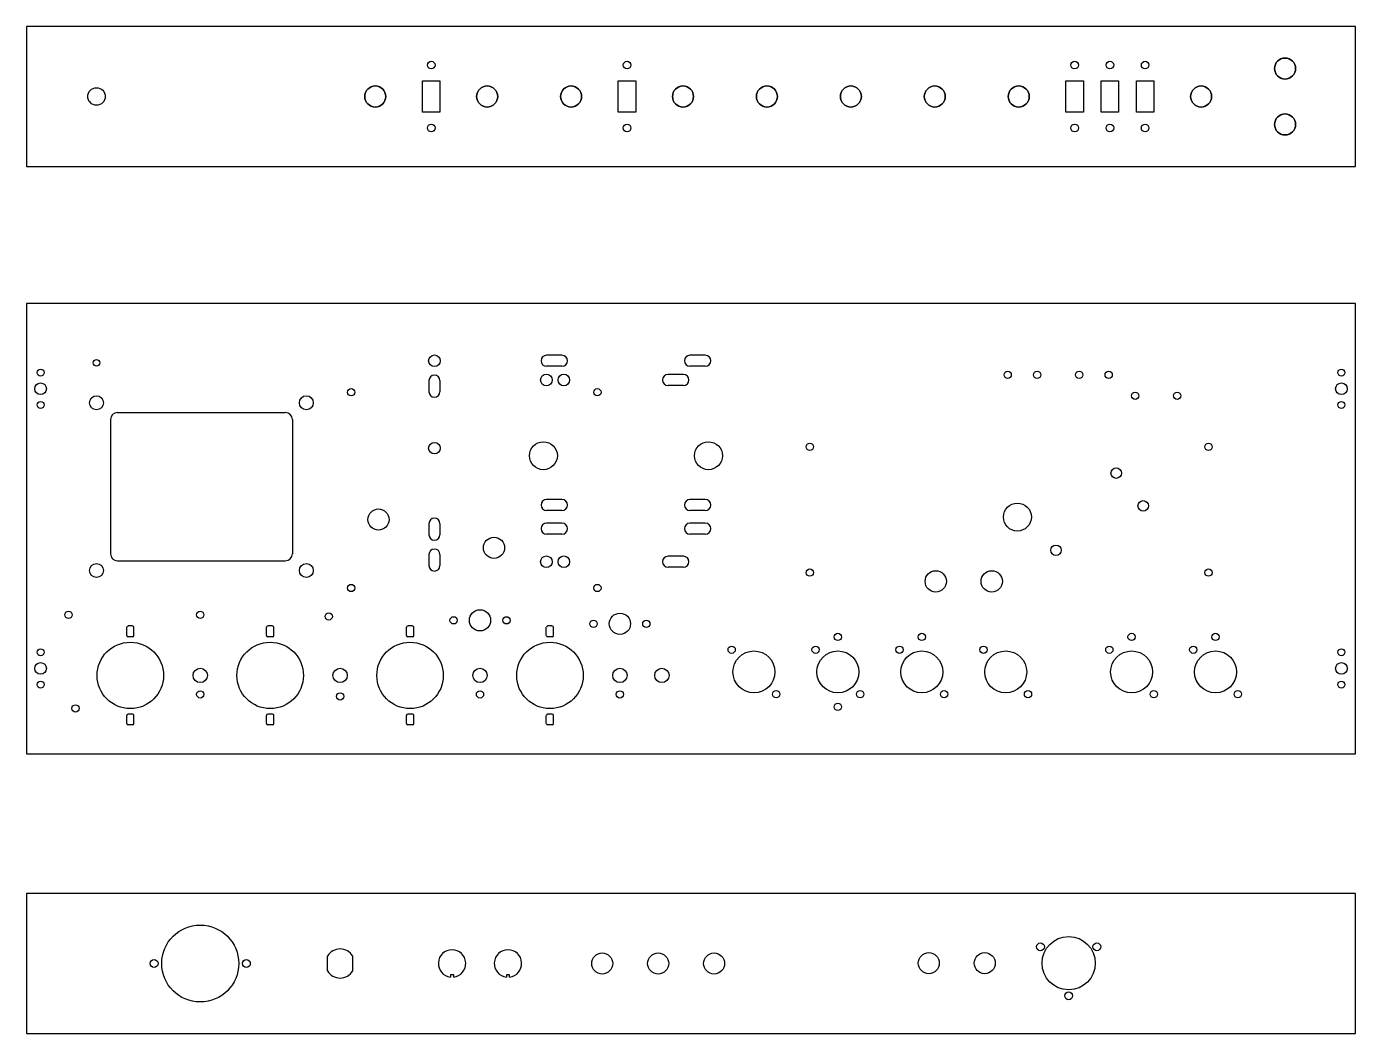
# Model space of a CAD drawing. Header units: inches. Extents: x 0 to 23.8, y 0 to 18.
import ezdxf

# ---------------------------------------------------------------- set-up
doc = ezdxf.new("R2010")
doc.units = ezdxf.units.IN
doc.header["$MEASUREMENT"] = 0

# ---------------------------------------------------------------- blocks, each defined once
blk = doc.blocks.new('switch')
blk.add_lwpolyline([(10.32, -5.481), (10.32, -6.043), (10.007, -6.043), (10.007, -5.481)], close=True)
for centre in [(10.164, -5.2), (10.164, -6.325)]:
    blk.add_circle(centre, 0.068)

msp = doc.modelspace()

# ---------------------------------------------------------------- linework, layer by layer
for p, q in [((9.569, 12.123), (9.293, 12.123)), ((12.131, 12.123), (11.856, 12.123)), ((9.569, 11.927), (9.293, 11.927)), ((12.131, 11.927), (11.856, 11.927)), ((7.191, 11.67), (7.191, 11.473)), ((7.388, 11.67), (7.388, 11.473)), ((11.74, 11.78), (11.464, 11.78)), ((11.74, 11.583), (11.464, 11.583)), ((1.5, 10.974), (1.5, 8.576)), ((1.626, 11.1), (4.624, 11.1)), ((4.75, 10.974), (4.75, 8.576)), ((9.569, 9.545), (9.293, 9.545)), ((12.131, 9.545), (11.856, 9.545)), ((9.569, 9.348), (9.293, 9.348)), ((12.131, 9.348), (11.856, 9.348)), ((7.191, 9.112), (7.191, 8.916)), ((7.388, 9.112), (7.388, 8.916)), ((9.569, 9.123), (9.293, 9.123)), ((12.131, 9.123), (11.856, 9.123)), ((9.569, 8.927), (9.293, 8.927)), ((12.131, 8.927), (11.856, 8.927)), ((7.191, 8.561), (7.191, 8.364)), ((7.388, 8.561), (7.388, 8.364)), ((1.626, 8.45), (4.624, 8.45)), ((11.74, 8.53), (11.464, 8.53)), ((11.74, 8.333), (11.464, 8.333)), ((1.789, 7.114), (1.789, 7.26)), ((1.896, 7.284), (1.813, 7.284)), ((1.919, 7.114), (1.919, 7.26)), ((4.289, 7.114), (4.289, 7.26)), ((4.396, 7.284), (4.313, 7.284)), ((4.419, 7.114), (4.419, 7.26)), ((6.789, 7.114), (6.789, 7.26)), ((6.896, 7.284), (6.813, 7.284)), ((6.919, 7.114), (6.919, 7.26)), ((9.289, 7.114), (9.289, 7.26)), ((9.396, 7.284), (9.313, 7.284)), ((9.419, 7.114), (9.419, 7.26)), ((1.896, 7.091), (1.813, 7.091)), ((4.396, 7.091), (4.313, 7.091)), ((6.896, 7.091), (6.813, 7.091)), ((9.396, 7.091), (9.313, 7.091)), ((1.896, 5.709), (1.813, 5.709)), ((4.396, 5.709), (4.313, 5.709)), ((6.896, 5.709), (6.813, 5.709)), ((9.396, 5.709), (9.313, 5.709)), ((1.789, 5.54), (1.789, 5.686)), ((1.896, 5.516), (1.813, 5.516)), ((1.919, 5.54), (1.919, 5.686)), ((4.289, 5.54), (4.289, 5.686)), ((4.396, 5.516), (4.313, 5.516)), ((4.419, 5.54), (4.419, 5.686)), ((6.789, 5.54), (6.789, 5.686)), ((6.896, 5.516), (6.813, 5.516)), ((6.919, 5.54), (6.919, 5.686)), ((9.289, 5.54), (9.289, 5.686)), ((9.396, 5.516), (9.313, 5.516)), ((9.419, 5.54), (9.419, 5.686)), ((5.379, 1.12), (5.379, 1.38)), ((5.829, 1.12), (5.829, 1.38)), ((7.634, 1.047), (7.575, 1.047)), ((7.575, 1.047), (7.575, 1.007)), ((7.634, 1.007), (7.634, 1.047)), ((8.634, 1.047), (8.575, 1.047)), ((8.575, 1.047), (8.575, 1.007)), ((8.634, 1.007), (8.634, 1.047))]:
    msp.add_line(p, q)
for points in [[(23.75, 18), (0, 18), (0, 15.5), (23.75, 15.5)], [(0, 5), (23.75, 5), (23.75, 13.05), (0, 13.05)], [(0, 0), (23.75, 0), (23.75, 2.5), (0, 2.5)]]:
    msp.add_lwpolyline(points, close=True)
at = {"extrusion": (2e-16, 0, -1)}
for centre in [(-22.492, 17.25), (-6.232, 16.75), (-8.232, 16.75), (-9.732, 16.75), (-11.732, 16.75), (-13.232, 16.75), (-14.732, 16.75), (-16.232, 16.75), (-17.732, 16.75), (-20.992, 16.75), (-22.492, 16.25)]:
    msp.add_circle(centre, 0.188, dxfattribs=at)
for centre, radius in [((22.492, 17.25), 0.188), ((1.25, 16.75), 0.156), ((6.232, 16.75), 0.188), ((8.232, 16.75), 0.188), ((9.732, 16.75), 0.188), ((11.732, 16.75), 0.188), ((13.232, 16.75), 0.188), ((14.732, 16.75), 0.188), ((16.232, 16.75), 0.188), ((17.732, 16.75), 0.188), ((20.992, 16.75), 0.188), ((22.492, 16.25), 0.188), ((7.29, 12.025), 0.104), ((0.25, 11.814), 0.0625), ((1.25, 11.989), 0.0591), ((23.5, 11.814), 0.0625), ((9.29, 11.682), 0.104), ((9.602, 11.682), 0.104), ((17.535, 11.775), 0.065), ((18.063, 11.775), 0.065), ((18.813, 11.775), 0.065), ((19.34, 11.775), 0.065), ((0.25, 11.525), 0.105), ((5.802, 11.462), 0.065), ((10.202, 11.462), 0.065), ((19.813, 11.4), 0.065), ((20.563, 11.4), 0.065), ((23.5, 11.525), 0.105), ((0.25, 11.236), 0.0625), ((1.25, 11.275), 0.125), ((5, 11.275), 0.125), ((23.5, 11.236), 0.0625), ((7.29, 10.463), 0.104), ((9.237, 10.328), 0.25), ((12.187, 10.328), 0.25), ((14, 10.487), 0.065), ((21.125, 10.487), 0.065), ((19.475, 10.017), 0.0938), ((19.957, 9.432), 0.0938), ((6.29, 9.187), 0.189), ((17.709, 9.231), 0.25), ((8.354, 8.682), 0.189), ((18.398, 8.638), 0.0938), ((1.25, 8.275), 0.125), ((5, 8.275), 0.125), ((9.29, 8.432), 0.104), ((9.602, 8.432), 0.104), ((14, 8.238), 0.065), ((16.25, 8.081), 0.19), ((17.25, 8.081), 0.19), ((21.125, 8.238), 0.065), ((5.802, 7.963), 0.065), ((10.202, 7.963), 0.065), ((0.75, 7.484), 0.065), ((3.104, 7.484), 0.065), ((5.4, 7.455), 0.065), ((7.632, 7.385), 0.065), ((8.104, 7.385), 0.19), ((8.577, 7.385), 0.065), ((10.132, 7.323), 0.065), ((10.604, 7.323), 0.19), ((11.077, 7.323), 0.065), ((14.5, 7.088), 0.065), ((16, 7.088), 0.065), ((19.75, 7.088), 0.065), ((21.25, 7.088), 0.065), ((1.854, 6.4), 0.594), ((4.354, 6.4), 0.594), ((6.854, 6.4), 0.594), ((9.354, 6.4), 0.594), ((12.602, 6.86), 0.065), ((14.102, 6.86), 0.065), ((15.602, 6.86), 0.065), ((17.102, 6.86), 0.065), ((19.352, 6.86), 0.065), ((20.852, 6.86), 0.065), ((0.25, 6.814), 0.0625), ((13, 6.463), 0.375), ((14.5, 6.463), 0.375), ((16, 6.463), 0.375), ((17.5, 6.463), 0.375), ((19.75, 6.463), 0.375), ((21.25, 6.463), 0.375), ((23.5, 6.814), 0.0625), ((0.25, 6.525), 0.105), ((3.104, 6.4), 0.128), ((5.604, 6.4), 0.128), ((8.104, 6.4), 0.128), ((10.604, 6.4), 0.128), ((11.354, 6.4), 0.128), ((23.5, 6.525), 0.105), ((0.25, 6.236), 0.0625), ((23.5, 6.236), 0.0625), ((3.104, 6.061), 0.065), ((5.604, 6.025), 0.065), ((8.104, 6.061), 0.065), ((10.604, 6.061), 0.065), ((13.398, 6.065), 0.065), ((14.898, 6.065), 0.065), ((16.398, 6.065), 0.065), ((17.898, 6.065), 0.065), ((20.148, 6.065), 0.065), ((21.648, 6.065), 0.065), ((0.875, 5.811), 0.065), ((14.5, 5.838), 0.065), ((3.104, 1.25), 0.688), ((18.625, 1.256), 0.476), ((10.288, 1.25), 0.188), ((11.288, 1.25), 0.188), ((12.288, 1.25), 0.188), ((16.125, 1.256), 0.188), ((17.125, 1.256), 0.188), ((18.121, 1.549), 0.07), ((19.129, 1.549), 0.07), ((2.279, 1.25), 0.07), ((3.929, 1.25), 0.07), ((18.625, 0.673), 0.07)]:
    msp.add_circle(centre, radius)
for centre, radius, start, end in [((9.293, 12.025), 0.0984, 90, 270), ((9.569, 12.025), 0.0984, 270, 90), ((11.856, 12.025), 0.0984, 90, 270), ((12.131, 12.025), 0.0984, 270, 90), ((7.29, 11.67), 0.0984, 0, 180), ((11.464, 11.682), 0.0984, 90, 270), ((11.74, 11.682), 0.0984, 270, 90), ((7.29, 11.473), 0.0984, 180, 0), ((1.626, 10.974), 0.126, 90, 180), ((4.624, 10.974), 0.126, 0, 90), ((9.293, 9.446), 0.0984, 90, 270), ((9.569, 9.446), 0.0984, 270, 90), ((11.856, 9.446), 0.0984, 90, 270), ((12.131, 9.446), 0.0984, 270, 90), ((7.29, 9.112), 0.0984, 0, 180), ((9.293, 9.025), 0.0984, 90, 270), ((9.569, 9.025), 0.0984, 270, 90), ((11.856, 9.025), 0.0984, 90, 270), ((12.131, 9.025), 0.0984, 270, 90), ((7.29, 8.916), 0.0984, 180, 0), ((1.626, 8.576), 0.126, 180, 270), ((4.624, 8.576), 0.126, 270, 0), ((7.29, 8.561), 0.0984, 0, 180), ((7.29, 8.364), 0.0984, 180, 0), ((11.464, 8.432), 0.0984, 90, 270), ((11.74, 8.432), 0.0984, 270, 90), ((1.813, 7.26), 0.0234, 90, 180), ((1.896, 7.26), 0.0234, 0, 90), ((4.313, 7.26), 0.0234, 90, 180), ((4.396, 7.26), 0.0234, 0, 90), ((6.813, 7.26), 0.0234, 90, 180), ((6.896, 7.26), 0.0234, 0, 90), ((9.313, 7.26), 0.0234, 90, 180), ((9.396, 7.26), 0.0234, 0, 90), ((1.813, 7.114), 0.0234, 180, 270), ((1.896, 7.114), 0.0234, 270, 0), ((4.313, 7.114), 0.0234, 180, 270), ((4.396, 7.114), 0.0234, 270, 0), ((6.813, 7.114), 0.0234, 180, 270), ((6.896, 7.114), 0.0234, 270, 0), ((9.313, 7.114), 0.0234, 180, 270), ((9.396, 7.114), 0.0234, 270, 0), ((1.813, 5.686), 0.0234, 90, 180), ((1.896, 5.686), 0.0234, 0, 90), ((4.313, 5.686), 0.0234, 90, 180), ((4.396, 5.686), 0.0234, 0, 90), ((6.813, 5.686), 0.0234, 90, 180), ((6.896, 5.686), 0.0234, 0, 90), ((9.313, 5.686), 0.0234, 90, 180), ((9.396, 5.686), 0.0234, 0, 90), ((1.813, 5.54), 0.0234, 180, 270), ((1.896, 5.54), 0.0234, 270, 0), ((4.313, 5.54), 0.0234, 180, 270), ((4.396, 5.54), 0.0234, 270, 0), ((6.813, 5.54), 0.0234, 180, 270), ((6.896, 5.54), 0.0234, 270, 0), ((9.313, 5.54), 0.0234, 180, 270), ((9.396, 5.54), 0.0234, 270, 0), ((5.604, 1.25), 0.26, 30.0733, 149.9267), ((7.604, 1.25), 0.245, 276.9392, 263.0608), ((8.604, 1.25), 0.245, 276.9392, 263.0608), ((5.604, 1.25), 0.26, 210.0733, 329.9267)]:
    msp.add_arc(centre, radius, start, end)

# ---------------------------------------------------------------- block references
for p in [(-2.932, 22.512), (0.568, 22.512), (8.568, 22.512), (9.198, 22.512), (9.828, 22.512)]:
    msp.add_blockref('switch', p)

doc.saveas('drawing.dxf')
